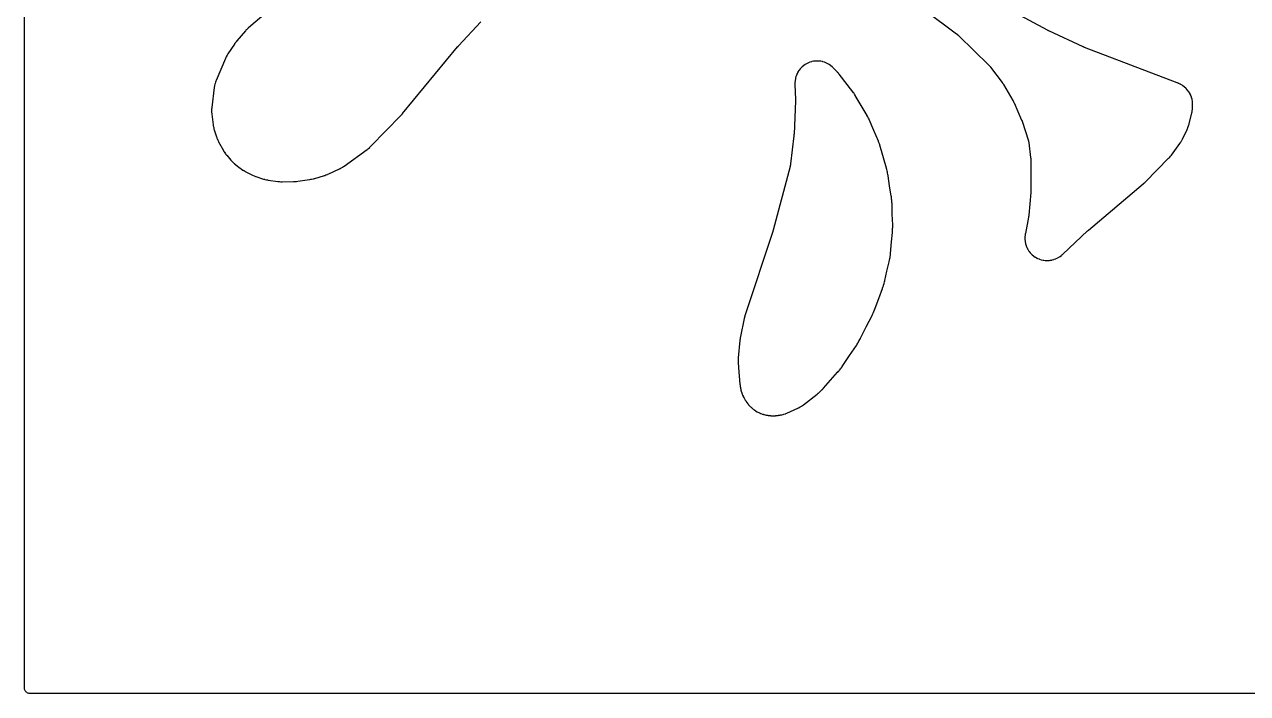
# Model space of a CAD drawing. Header units: millimetres. Extents: x 0 to 300, y 0 to 300.
# Drawn here: x -0.1 to 137, y -0.1 to 75 of the extents above; entities that cross this region are included whole.
import ezdxf

# ---------------------------------------------------------------- set-up
doc = ezdxf.new("R2010")
doc.units = ezdxf.units.MM
doc.layers.add('CUT', color=7, linetype='CONTINUOUS')

msp = doc.modelspace()

# ---------------------------------------------------------------- linework, layer by layer
at = {"layer": 'CUT'}
for points in [[(298.5625, -0.0625), (1.4375, -0.0625), (0.5522, -0.0625), (0.4788, -0.0589), (0.4206, -0.0503), (0.3635, -0.036), (0.3082, -0.0162), (0.255, 0.009), (0.2046, 0.0392), (0.1573, 0.0743), (0.1137, 0.1137), (0.0743, 0.1573), (0.0392, 0.2046), (0.009, 0.255), (-0.0162, 0.3082), (-0.036, 0.3635), (-0.0503, 0.4206), (-0.0589, 0.4788), (-0.0625, 0.5522), (-0.0625, 1.4375), (-0.0625, 298.5575)], [(97.0932, 79.3662), (104.3658, 73.9093), (104.3776, 73.9003), (104.4049, 73.879), (104.4166, 73.8698), (104.4307, 73.8585), (104.4422, 73.8491), (104.4688, 73.827), (104.4802, 73.8174), (104.4931, 73.8063), (104.5043, 73.7965), (104.5302, 73.7735), (104.5413, 73.7635), (104.5546, 73.7513), (104.5655, 73.7411), (104.5906, 73.7173), (104.6013, 73.707), (107.9913, 70.382), (107.9962, 70.3773), (108.0074, 70.3661), (108.0095, 70.364), (108.0308, 70.3418), (108.0729, 70.2967), (108.0871, 70.2811), (108.1061, 70.2586), (108.1552, 70.1982), (108.1759, 70.1719), (109.4717, 68.4547), (109.4797, 68.444), (109.4981, 68.4188), (109.5059, 68.408), (109.5152, 68.3949), (109.5227, 68.3841), (109.5402, 68.3586), (109.5476, 68.3477), (109.5561, 68.3349), (109.5634, 68.3238), (109.5801, 68.2978), (109.5873, 68.2866), (109.5958, 68.2729), (109.6028, 68.2615), (109.6188, 68.235), (109.6256, 68.2236), (110.6735, 66.4282), (110.6799, 66.417), (110.6947, 66.3909), (110.7009, 66.3796), (110.7085, 66.3658), (110.7145, 66.3545), (110.7286, 66.3279), (110.7345, 66.3165), (110.7412, 66.3033), (110.747, 66.2918), (110.7602, 66.2648), (110.7658, 66.2532), (110.7725, 66.239), (110.778, 66.2273), (110.7904, 66.2), (110.7957, 66.1883), (111.6505, 64.2422), (111.655, 64.2317), (111.6654, 64.2072), (111.6698, 64.1967), (111.6751, 64.1838), (111.6794, 64.1732), (111.6891, 64.1485), (111.6933, 64.1378), (111.6979, 64.1255), (111.7019, 64.1149), (111.711, 64.0898), (111.7149, 64.0791), (111.7195, 64.066), (111.7232, 64.0552), (111.7317, 64.0299), (111.7353, 64.0191), (112.3761, 62.0355), (112.3793, 62.0254), (112.3842, 62.0095), (112.3919, 61.9832), (112.4017, 61.9478), (112.4098, 61.9162), (112.4158, 61.8911), (112.4191, 61.8767), (112.4203, 61.8713), (112.4267, 61.8399), (112.4396, 61.7698), (112.4463, 61.7276), (112.4482, 61.7133), (112.4496, 61.7027), (112.6526, 60.0533), (112.6542, 60.0398), (112.6576, 60.0082), (112.659, 59.9947), (112.6605, 59.9781), (112.6616, 59.9646), (112.6641, 59.9329), (112.665, 59.9193), (112.666, 59.9037), (112.6667, 59.8901), (112.6682, 59.8583), (112.6688, 59.8447), (112.6693, 59.8281), (112.6696, 59.8145), (112.6701, 59.7828), (112.6703, 59.7691), (112.6752, 56.3332), (112.6752, 56.3233), (112.675, 56.3005), (112.6748, 56.2906), (112.6746, 56.2787), (112.6743, 56.2688), (112.6736, 56.246), (112.6732, 56.2362), (112.6728, 56.2249), (112.6723, 56.2151), (112.6711, 56.1922), (112.6705, 56.1824), (112.6697, 56.1704), (112.6691, 56.1606), (112.6673, 56.1378), (112.6665, 56.128), (112.448, 53.5869), (112.4469, 53.575), (112.4441, 53.5474), (112.4429, 53.5356), (112.4413, 53.5211), (112.4399, 53.5093), (112.4364, 53.4818), (112.4348, 53.47), (112.4329, 53.4564), (112.4312, 53.4447), (112.427, 53.4172), (112.4251, 53.4055), (112.4227, 53.3911), (112.4207, 53.3794), (112.4158, 53.3521), (112.4136, 53.3404), (112.0624, 51.5297), (112.0598, 51.5154), (112.0441, 51.4224), (112.0418, 51.4081), (112.0338, 51.352), (112.0303, 51.3232), (112.0127, 51.1382), (112.01, 51.0802), (112.0103, 50.8968), (112.0133, 50.8389), (112.0313, 50.6564), (112.0398, 50.599), (112.0754, 50.4191), (112.0894, 50.3628), (112.1422, 50.1872), (112.1615, 50.1325), (112.231, 49.9628), (112.2556, 49.9103), (112.3411, 49.7481), (112.3707, 49.6981), (112.4715, 49.5449), (112.5057, 49.4981), (112.6208, 49.3553), (112.6594, 49.312), (112.7878, 49.1811), (112.8303, 49.1417), (112.9708, 49.0237), (113.0169, 48.9886), (113.1681, 48.8848), (113.2175, 48.8543), (113.3779, 48.7656), (113.43, 48.74), (113.5983, 48.6671), (113.6526, 48.6467), (113.8271, 48.5905), (113.8832, 48.5754), (114.0623, 48.5363), (114.1195, 48.5266), (114.3016, 48.505), (114.3595, 48.5009), (114.5428, 48.497), (114.6008, 48.4985), (114.7837, 48.5123), (114.8413, 48.5195), (115.0219, 48.5508), (115.0785, 48.5635), (115.2554, 48.6122), (115.3105, 48.6302), (115.4818, 48.6958), (115.5349, 48.7191), (115.699, 48.8008), (115.7496, 48.8292), (115.9051, 48.9264), (115.9528, 48.9595), (116.1002, 49.0728), (116.1227, 49.091), (116.1659, 49.1277), (116.1769, 49.1372), (116.2473, 49.1999), (116.258, 49.2097), (119.0424, 51.8149), (119.0457, 51.818), (119.0536, 51.8253), (119.057, 51.8284), (119.0651, 51.8359), (119.0693, 51.8397), (119.0791, 51.8485), (119.0833, 51.8523), (119.0882, 51.8567), (119.0924, 51.8604), (119.1023, 51.8692), (119.1061, 51.8725), (119.1141, 51.8795), (119.1257, 51.8894), (119.1308, 51.8938), (125.2618, 57.0768), (125.2722, 57.0859), (125.3393, 57.1453), (125.3495, 57.1546), (125.4321, 57.2311), (125.4421, 57.2406), (125.5064, 57.3031), (125.5162, 57.3128), (128.1183, 59.959), (128.1256, 59.9666), (128.1764, 60.02), (128.1839, 60.0281), (128.2166, 60.0638), (128.232, 60.0813), (128.3258, 60.1922), (128.34, 60.2095), (128.3639, 60.2402), (128.3704, 60.2485), (128.4144, 60.3067), (128.4214, 60.3162), (129.3709, 61.6251), (129.3785, 61.6359), (129.4271, 61.706), (129.4344, 61.7169), (129.4627, 61.7597), (129.4767, 61.782), (129.5644, 61.9283), (129.5774, 61.9512), (129.6019, 61.9963), (129.608, 62.0079), (129.647, 62.0838), (129.6528, 62.0956), (130.1834, 63.1873), (130.1902, 63.2017), (130.233, 63.2961), (130.2394, 63.3107), (130.2636, 63.3681), (130.2752, 63.3978), (130.3454, 63.5926), (130.3555, 63.6229), (130.3734, 63.6825), (130.3778, 63.6978), (130.4051, 63.7978), (130.4091, 63.8132), (130.71, 65.044), (130.7135, 65.0595), (130.7354, 65.1605), (130.7385, 65.1761), (130.7501, 65.2371), (130.7551, 65.2685), (130.7827, 65.4731), (130.7861, 65.5047), (130.7911, 65.5666), (130.7922, 65.5824), (130.7978, 65.6856), (130.7984, 65.7015), (130.8039, 65.8996), (130.8041, 65.9141), (130.8045, 66.008), (130.8044, 66.0225), (130.8032, 66.0789), (130.8019, 66.1078), (130.7892, 66.2926), (130.7825, 66.35), (130.7525, 66.5303), (130.7402, 66.5867), (130.693, 66.7633), (130.6754, 66.8183), (130.6114, 66.9895), (130.5886, 67.0426), (130.5085, 67.2068), (130.4806, 67.2575), (130.3851, 67.4132), (130.3525, 67.461), (130.2424, 67.6068), (130.2054, 67.6512), (130.0817, 67.7857), (130.0406, 67.8263), (129.9046, 67.9484), (129.8597, 67.9849), (129.7106, 68.0947), (129.6869, 68.1113), (129.6399, 68.1426), (129.6278, 68.1504), (129.5672, 68.1886), (129.5439, 68.2026), (129.4895, 68.2335), (129.4778, 68.24), (129.4333, 68.264), (129.4101, 68.2759), (129.2574, 68.3499), (129.2336, 68.3608), (129.1868, 68.3811), (129.1748, 68.3861), (129.0961, 68.4181), (129.084, 68.4229), (118.693, 72.386), (118.6869, 72.3884), (118.6727, 72.3939), (118.6666, 72.3963), (118.6521, 72.4021), (118.6446, 72.4051), (118.6273, 72.4122), (118.6199, 72.4153), (118.6112, 72.4189), (118.6038, 72.4221), (118.5865, 72.4295), (118.5791, 72.4327), (118.5754, 72.4344), (118.5667, 72.4382), (118.5464, 72.4474), (118.5377, 72.4514), (114.6875, 74.2447), (114.6825, 74.2471), (114.6706, 74.2527), (114.6655, 74.2552), (114.6535, 74.2609), (114.6473, 74.264), (114.6329, 74.271), (114.6267, 74.2741), (114.6196, 74.2776), (114.6134, 74.2808), (114.5991, 74.2881), (114.593, 74.2912), (114.5898, 74.2928), (114.5826, 74.2966), (114.5658, 74.3056), (114.5586, 74.3094), (111.0139, 76.233)], [(28.2607, 77.3175), (25.0442, 74.5917), (25.0358, 74.5844), (24.9776, 74.5332), (24.969, 74.5255), (24.9316, 74.4912), (24.9138, 74.4743), (24.8055, 74.3668), (24.7891, 74.3499), (24.7612, 74.32), (24.7538, 74.3118), (24.7026, 74.2548), (24.6944, 74.2455), (23.7381, 73.1346), (23.7264, 73.1206), (23.6518, 73.0284), (23.6405, 73.014), (23.5505, 72.8955), (23.5396, 72.8808), (23.4708, 72.7842), (23.4604, 72.7692), (22.7364, 71.6855), (22.7286, 71.6735), (22.6788, 71.5949), (22.6712, 71.5827), (22.6424, 71.5348), (22.6283, 71.5099), (22.5401, 71.3461), (22.5272, 71.3206), (22.5031, 71.2701), (22.4971, 71.2571), (22.4589, 71.1722), (22.4532, 71.1591), (21.4122, 68.6834), (21.4071, 68.6707), (21.3744, 68.5879), (21.3696, 68.5751), (21.3511, 68.5249), (21.3422, 68.499), (21.2892, 68.3316), (21.2751, 68.2787), (21.2376, 68.1072), (21.2323, 68.0804), (21.2233, 68.0276), (21.2211, 68.0141), (21.2081, 67.9261), (21.2062, 67.9125), (20.9228, 65.6415), (20.9214, 65.6293), (20.9132, 65.5497), (20.912, 65.5374), (20.908, 65.4895), (20.9065, 65.465), (20.8998, 65.3073), (20.8998, 65.2581), (20.9061, 65.1005), (20.9076, 65.0759), (20.9115, 65.028), (20.9126, 65.0157), (20.9207, 64.9361), (20.9221, 64.9239), (21.0717, 63.703), (21.0736, 63.6892), (21.0867, 63.5994), (21.0889, 63.5856), (21.098, 63.5319), (21.1034, 63.5045), (21.142, 63.3274), (21.1486, 63.3003), (21.1627, 63.2476), (21.1665, 63.2342), (21.192, 63.1471), (21.196, 63.1338), (21.4356, 62.381), (21.4402, 62.3669), (21.4716, 62.2761), (21.4766, 62.2622), (21.4968, 62.2081), (21.5078, 62.1806), (21.5838, 62.0041), (21.5962, 61.9773), (21.6216, 61.9254), (21.6283, 61.9122), (21.6728, 61.827), (21.6798, 61.814), (22.2283, 60.8224), (22.2359, 60.8089), (22.2868, 60.7223), (22.2948, 60.7091), (22.3267, 60.6579), (22.3437, 60.632), (22.4585, 60.4673), (22.4768, 60.4423), (22.5138, 60.3947), (22.5234, 60.3826), (22.587, 60.3048), (22.5969, 60.293), (23.0658, 59.7491), (23.0749, 59.7387), (23.1353, 59.6718), (23.1447, 59.6616), (23.1819, 59.6223), (23.2014, 59.6026), (23.3311, 59.4776), (23.3515, 59.4589), (23.3922, 59.4231), (23.4027, 59.4141), (23.4717, 59.3562), (23.4825, 59.3474), (24.1036, 58.8507), (24.1146, 58.8421), (24.1864, 58.7874), (24.1975, 58.7791), (24.2415, 58.7472), (24.2643, 58.7314), (24.4151, 58.6321), (24.4386, 58.6174), (24.4853, 58.5897), (24.4973, 58.5828), (24.576, 58.5385), (24.5882, 58.5318), (25.3227, 58.1407), (25.3347, 58.1345), (25.4126, 58.0952), (25.4246, 58.0893), (25.472, 58.0667), (25.4965, 58.0557), (25.6571, 57.9878), (25.6821, 57.978), (25.7312, 57.9597), (25.7439, 57.9552), (25.8264, 57.9267), (25.8391, 57.9225), (26.7318, 57.6362), (26.7439, 57.6324), (26.8229, 57.6089), (26.8351, 57.6054), (26.8829, 57.5923), (26.9075, 57.5861), (27.0681, 57.5492), (27.0929, 57.5441), (27.1417, 57.535), (27.1542, 57.5328), (27.2355, 57.5195), (27.2481, 57.5176), (28.3263, 57.3643), (28.3372, 57.3629), (28.4138, 57.3534), (28.4252, 57.3521), (28.4755, 57.3469), (28.4997, 57.3448), (28.6513, 57.3353), (28.6747, 57.3343), (28.7154, 57.3333), (28.7264, 57.3331), (28.8027, 57.3327), (28.815, 57.3328), (30.0876, 57.3519), (30.0905, 57.3519), (30.1099, 57.3525), (30.2356, 57.3585), (30.2549, 57.3597), (30.4123, 57.3723), (30.4315, 57.3741), (30.5566, 57.3882), (30.5758, 57.3907), (31.8738, 57.5792), (31.8954, 57.5827), (32.0353, 57.6083), (32.0568, 57.6126), (32.0708, 57.6157), (32.0841, 57.6181), (32.1057, 57.6225), (32.2813, 57.6617), (32.3028, 57.6669), (32.4415, 57.7032), (32.4628, 57.7092), (33.5495, 58.0369), (33.5695, 58.0433), (33.6986, 58.0873), (33.7184, 58.0944), (33.8784, 58.1551), (33.8979, 58.1629), (34.0236, 58.2158), (34.0428, 58.2242), (34.0476, 58.2264), (35.2411, 58.7779), (35.2543, 58.7842), (35.3399, 58.8264), (35.353, 58.833), (35.4038, 58.8596), (35.4294, 58.8738), (35.5939, 58.9703), (35.6188, 58.9858), (35.6668, 59.0172), (35.679, 59.0254), (35.7575, 59.0795), (35.7694, 59.088), (38.3472, 60.9619), (38.3575, 60.9695), (38.4236, 61.0197), (38.4337, 61.0276), (38.4727, 61.0586), (38.4924, 61.0749), (38.6179, 61.1836), (38.6368, 61.2007), (38.6731, 61.235), (38.6823, 61.2438), (38.7415, 61.3021), (38.7505, 61.3111), (42.0876, 64.7396), (42.0961, 64.7485), (42.1509, 64.8071), (42.1592, 64.8162), (42.2264, 64.8912), (42.2345, 64.9005), (42.2868, 64.9613), (42.2947, 64.9707), (48.4665, 72.4539), (48.4699, 72.4579), (48.4776, 72.4672), (48.481, 72.4712), (48.489, 72.4807), (48.4931, 72.4856), (48.5028, 72.4969), (48.507, 72.5018), (48.5119, 72.5074), (48.5161, 72.5122), (48.526, 72.5234), (48.5297, 72.5276), (48.5378, 72.5366), (48.5494, 72.5494), (48.5546, 72.555), (51.0667, 75.2705)]]:
    msp.add_lwpolyline(points, dxfattribs=at)
msp.add_lwpolyline([(79.897, 37.1492), (79.8976, 37.1366), (79.9023, 37.0544), (79.9032, 37.0418), (79.9456, 36.5031), (80.0962, 34.5777), (80.0978, 34.5598), (80.1104, 34.4438), (80.1126, 34.4259), (80.1222, 34.3566), (80.1282, 34.3212), (80.1351, 34.2872), (80.1453, 34.2253), (80.1558, 34.1752), (80.1637, 34.144), (80.1741, 34.0925), (80.1822, 34.0575), (80.2, 33.9898), (80.2048, 33.9725), (80.2379, 33.8606), (80.2433, 33.8435), (80.3084, 33.6454), (80.3139, 33.6292), (80.3516, 33.5247), (80.3576, 33.5087), (80.382, 33.4467), (80.3954, 33.4153), (80.4882, 33.2137), (80.5034, 33.183), (80.5346, 33.1242), (80.5429, 33.1092), (80.5503, 33.096), (80.5604, 33.0756), (80.5774, 33.0434), (80.6125, 32.9816), (80.6218, 32.9659), (80.6834, 32.8648), (80.6931, 32.8494), (80.7421, 32.7742), (80.7784, 32.7143), (80.7853, 32.7033), (80.8308, 32.6319), (80.8379, 32.6209), (80.8662, 32.5786), (80.8811, 32.5573), (80.9798, 32.4225), (81.0124, 32.3819), (81.0449, 32.3447), (81.0623, 32.3225), (81.097, 32.2823), (81.2136, 32.1582), (81.2323, 32.1393), (81.2695, 32.1031), (81.2791, 32.0939), (81.3423, 32.0351), (81.3521, 32.0262), (81.3632, 32.0163), (81.3637, 32.0158), (81.3747, 32.0055), (81.4472, 31.9394), (81.4584, 31.9294), (81.5029, 31.8908), (81.5262, 31.8716), (81.5799, 31.8295), (81.6061, 31.8084), (81.6304, 31.79), (81.6307, 31.7897), (81.6784, 31.7524), (81.7277, 31.7176), (81.7496, 31.7038), (81.7885, 31.6756), (81.8396, 31.6425), (82.0086, 31.5448), (82.0353, 31.5302), (82.0882, 31.5031), (82.1019, 31.4963), (82.1911, 31.4534), (82.2049, 31.447), (82.228, 31.4366), (82.2354, 31.4329), (82.2495, 31.4261), (82.3415, 31.3831), (82.3558, 31.3766), (82.4117, 31.3523), (82.4407, 31.3405), (82.6282, 31.2702), (82.6878, 31.2513), (82.7205, 31.2427), (82.7574, 31.2305), (82.8171, 31.2141), (83.0108, 31.1715), (83.0412, 31.1657), (83.1008, 31.1558), (83.1161, 31.1534), (83.2158, 31.1395), (83.2311, 31.1375), (83.2589, 31.1344), (83.355, 31.1198), (83.3681, 31.118), (83.453, 31.107), (83.4661, 31.1054), (83.5172, 31.1), (83.5435, 31.0977), (83.712, 31.0871), (83.7647, 31.0861), (83.8253, 31.0877), (83.859, 31.0867), (83.9107, 31.0876), (84.0762, 31.0974), (84.102, 31.0995), (84.1522, 31.1046), (84.1651, 31.1061), (84.2485, 31.1165), (84.2613, 31.1182), (84.3473, 31.1308), (84.3874, 31.1353), (84.4019, 31.1372), (84.4961, 31.1502), (84.5106, 31.1524), (84.567, 31.1616), (84.5958, 31.167), (84.6072, 31.1694), (84.6772, 31.1813), (84.6907, 31.1837), (84.7432, 31.1939), (84.77, 31.1997), (84.9406, 31.2409), (84.9932, 31.2561), (85.1594, 31.3126), (85.1851, 31.3221), (85.2349, 31.3416), (85.2476, 31.3467), (85.3297, 31.3811), (85.3422, 31.3865), (86.5744, 31.9356), (86.5859, 31.9409), (86.6607, 31.9761), (86.6721, 31.9817), (86.7166, 32.0038), (86.7391, 32.0156), (86.8555, 32.0798), (86.8722, 32.0887), (86.88, 32.0933), (86.8818, 32.0943), (86.8855, 32.0965), (86.9159, 32.1145), (87.0525, 32.203), (87.0735, 32.2172), (87.114, 32.2459), (87.1242, 32.2534), (87.1905, 32.3026), (87.2006, 32.3102), (88.7455, 33.5082), (88.7557, 33.5163), (88.8215, 33.5696), (88.8316, 33.5779), (88.8704, 33.6109), (88.8899, 33.6281), (89.0142, 33.7431), (89.0329, 33.7612), (89.0688, 33.7974), (89.0778, 33.8067), (89.1129, 33.8436), (89.1204, 33.8501), (89.16, 33.8847), (89.1799, 33.9029), (89.3062, 34.0237), (89.3253, 34.0427), (89.3616, 34.0807), (89.3708, 34.0906), (89.4298, 34.1551), (89.4387, 34.1652), (90.2498, 35.0937), (91.0364, 35.9596), (91.0503, 35.9754), (91.1387, 36.0799), (91.152, 36.0962), (91.2583, 36.231), (91.271, 36.2478), (91.3506, 36.3564), (91.4123, 36.4321), (91.4249, 36.4482), (91.526, 36.5813), (91.5381, 36.5978), (91.615, 36.7065), (91.6265, 36.7235), (92.3702, 37.8554), (93.1338, 38.9784), (93.1438, 38.9937), (93.2076, 39.0939), (93.2172, 39.1095), (93.2933, 39.2377), (93.3024, 39.2535), (93.36, 39.3575), (93.3686, 39.3736), (93.3717, 39.3796), (93.3733, 39.382), (93.383, 39.3973), (93.4448, 39.4978), (93.454, 39.5134), (93.5277, 39.6418), (93.5365, 39.6577), (93.592, 39.7618), (93.6004, 39.7779), (94.2277, 41.0433), (94.8879, 42.3262), (94.8955, 42.3416), (94.9438, 42.4424), (94.951, 42.4581), (95.008, 42.5863), (95.0147, 42.6021), (95.0571, 42.7056), (95.0634, 42.7216), (95.0748, 42.7517), (95.0767, 42.7555), (95.0842, 42.7712), (95.1314, 42.8739), (95.1385, 42.8898), (95.194, 43.0202), (95.2006, 43.0363), (95.2418, 43.1415), (95.2479, 43.1578), (95.6396, 44.2499), (96.0607, 45.367), (96.0669, 45.3841), (96.1051, 45.4957), (96.1108, 45.513), (96.1545, 45.6545), (96.1596, 45.6719), (96.1911, 45.7857), (96.1928, 45.7922), (96.1952, 45.7988), (96.2012, 45.8164), (96.2384, 45.9314), (96.2439, 45.9492), (96.2862, 46.0949), (96.2911, 46.1128), (96.3211, 46.2299), (96.3255, 46.248), (96.5623, 47.3051), (96.8199, 48.3602), (96.8245, 48.3809), (96.8525, 48.5162), (96.8565, 48.5371), (96.8855, 48.7079), (96.8887, 48.729), (96.9017, 48.8258), (96.9221, 48.9347), (96.9256, 48.9553), (96.9512, 49.1237), (96.954, 49.1444), (96.9697, 49.2793), (96.9717, 49.3001), (97.0772, 50.5977), (97.1803, 51.6497), (97.1818, 51.6681), (97.1898, 51.7879), (97.1908, 51.8064), (97.1962, 51.957), (97.1966, 51.9755), (97.1972, 52.0845), (97.2023, 52.1857), (97.2029, 52.2039), (97.206, 52.3525), (97.2061, 52.3707), (97.2049, 52.4891), (97.2044, 52.5074), (97.1572, 53.6746), (97.1271, 54.8544), (97.1264, 54.8724), (97.1199, 54.989), (97.1186, 55.007), (97.1061, 55.1531), (97.1043, 55.171), (97.0918, 55.2789), (97.0842, 55.3866), (97.0827, 55.4045), (97.068, 55.5504), (97.0659, 55.5683), (97.0507, 55.6841), (97.0481, 55.7019), (96.8598, 56.8664), (96.6945, 57.995), (96.6914, 58.014), (96.6694, 58.1368), (96.6657, 58.1556), (96.6332, 58.3087), (96.6289, 58.3274), (96.6134, 58.3905), (96.6132, 58.3914), (96.6101, 58.4092), (96.5878, 58.5248), (96.5841, 58.5425), (96.5518, 58.6865), (96.5476, 58.7041), (96.5184, 58.8181), (96.5136, 58.8356), (95.7641, 61.4322), (95.7587, 61.4498), (95.722, 61.5638), (95.7161, 61.5813), (95.6656, 61.7229), (95.6591, 61.7401), (95.6155, 61.8516), (95.6085, 61.8687), (95.0966, 63.0666), (94.5627, 64.3166), (94.555, 64.3339), (94.5031, 64.4455), (94.4948, 64.4626), (94.4932, 64.4659), (94.4922, 64.4678), (94.4227, 64.6056), (94.4139, 64.6224), (94.3551, 64.7304), (94.3458, 64.7469), (93.0152, 67.0176), (93.0049, 67.0344), (92.9364, 67.1431), (92.9255, 67.1596), (92.8351, 67.293), (92.8237, 67.3092), (92.7482, 67.4131), (92.7363, 67.4288), (92.7361, 67.429), (91.211, 69.3866), (91.2007, 69.3995), (91.1323, 69.4824), (91.1216, 69.495), (91.0331, 69.5966), (91.022, 69.6089), (90.9492, 69.6879), (90.9379, 69.6999), (90.5792, 70.0683), (90.5686, 70.0789), (90.4989, 70.147), (90.4881, 70.1573), (90.4452, 70.1972), (90.4227, 70.2171), (90.2755, 70.3407), (90.2277, 70.3769), (90.0711, 70.4838), (90.02, 70.5151), (89.8535, 70.6058), (89.7994, 70.6318), (89.6247, 70.7054), (89.5684, 70.7259), (89.3872, 70.7817), (89.3291, 70.7965), (89.1432, 70.8339), (89.0839, 70.8428), (88.8952, 70.8615), (88.8353, 70.8644), (88.6458, 70.8642), (88.5859, 70.8611), (88.3973, 70.842), (88.338, 70.8329), (88.1522, 70.795), (88.0941, 70.7801), (87.9131, 70.7239), (87.8568, 70.7033), (87.6822, 70.6292), (87.6283, 70.6031), (87.462, 70.512), (87.4109, 70.4806), (87.2546, 70.3734), (87.2069, 70.337), (87.062, 70.2147), (87.0182, 70.1738), (86.8862, 70.0376), (86.8467, 69.9925), (86.729, 69.8439), (86.6942, 69.7951), (86.592, 69.6354), (86.5622, 69.5834), (86.4764, 69.4143), (86.4519, 69.3596), (86.3834, 69.1828), (86.3646, 69.1258), (86.3141, 68.9431), (86.301, 68.8846), (86.269, 68.6977), (86.2618, 68.6382), (86.2485, 68.4464), (86.2471, 68.4165), (86.246, 68.3579), (86.2458, 68.3429), (86.2464, 68.2455), (86.2466, 68.2305), (86.2972, 66.5637), (86.2973, 66.5573), (86.2977, 66.5423), (86.2978, 66.5359), (86.298, 66.5205), (86.2981, 66.5126), (86.2983, 66.4941), (86.2983, 66.4862), (86.2983, 66.4771), (86.2982, 66.4692), (86.298, 66.4507), (86.2979, 66.4428), (86.2978, 66.4387), (86.2976, 66.4294), (86.297, 66.4075), (86.2966, 66.3982), (86.1469, 62.6535), (86.1466, 62.6464), (86.1458, 62.6296), (86.1454, 62.6224), (86.1444, 62.6054), (86.1439, 62.5966), (86.1426, 62.5761), (86.1419, 62.5673), (86.1412, 62.5572), (86.1405, 62.5484), (86.1387, 62.5278), (86.1379, 62.519), (86.1375, 62.5145), (86.1364, 62.5041), (86.1338, 62.4799), (86.1327, 62.4696), (85.7619, 59.3515), (85.7599, 59.3358), (85.7549, 59.299), (85.7526, 59.2833), (85.7497, 59.2644), (85.7471, 59.2488), (85.7408, 59.2125), (85.738, 59.197), (85.7346, 59.1792), (85.7315, 59.1637), (85.7239, 59.1276), (85.7206, 59.1121), (85.7163, 59.0933), (85.7126, 59.0779), (85.7038, 59.0421), (85.6999, 59.0268), (83.8098, 51.894), (83.8084, 51.8887), (83.8051, 51.8764), (83.8036, 51.8711), (83.8001, 51.8585), (83.7983, 51.852), (83.794, 51.8369), (83.7921, 51.8304), (83.7899, 51.823), (83.788, 51.8165), (83.7834, 51.8015), (83.7817, 51.7958), (83.7779, 51.7837), (83.7723, 51.7664), (83.7699, 51.7588), (80.681, 42.4029), (80.6759, 42.3866), (80.6442, 42.2806), (80.6395, 42.2642), (80.6035, 42.13), (80.5993, 42.1135), (80.5737, 42.0058), (80.57, 41.9892), (80.1476, 39.9614), (80.1476, 39.9612), (80.1443, 39.9442), (80.1246, 39.8339), (80.1218, 39.8168), (80.1011, 39.6777), (80.0988, 39.6606), (80.0855, 39.5493), (80.0837, 39.5321), (79.9064, 37.5745), (79.9054, 37.5619), (79.8997, 37.4801), (79.8989, 37.4675), (79.8966, 37.4182), (79.8959, 37.393), (79.8959, 37.3915), (79.8958, 37.3886), (79.8948, 37.224), (79.8952, 37.1987)], close=True, dxfattribs=at)

doc.saveas('drawing.dxf')
